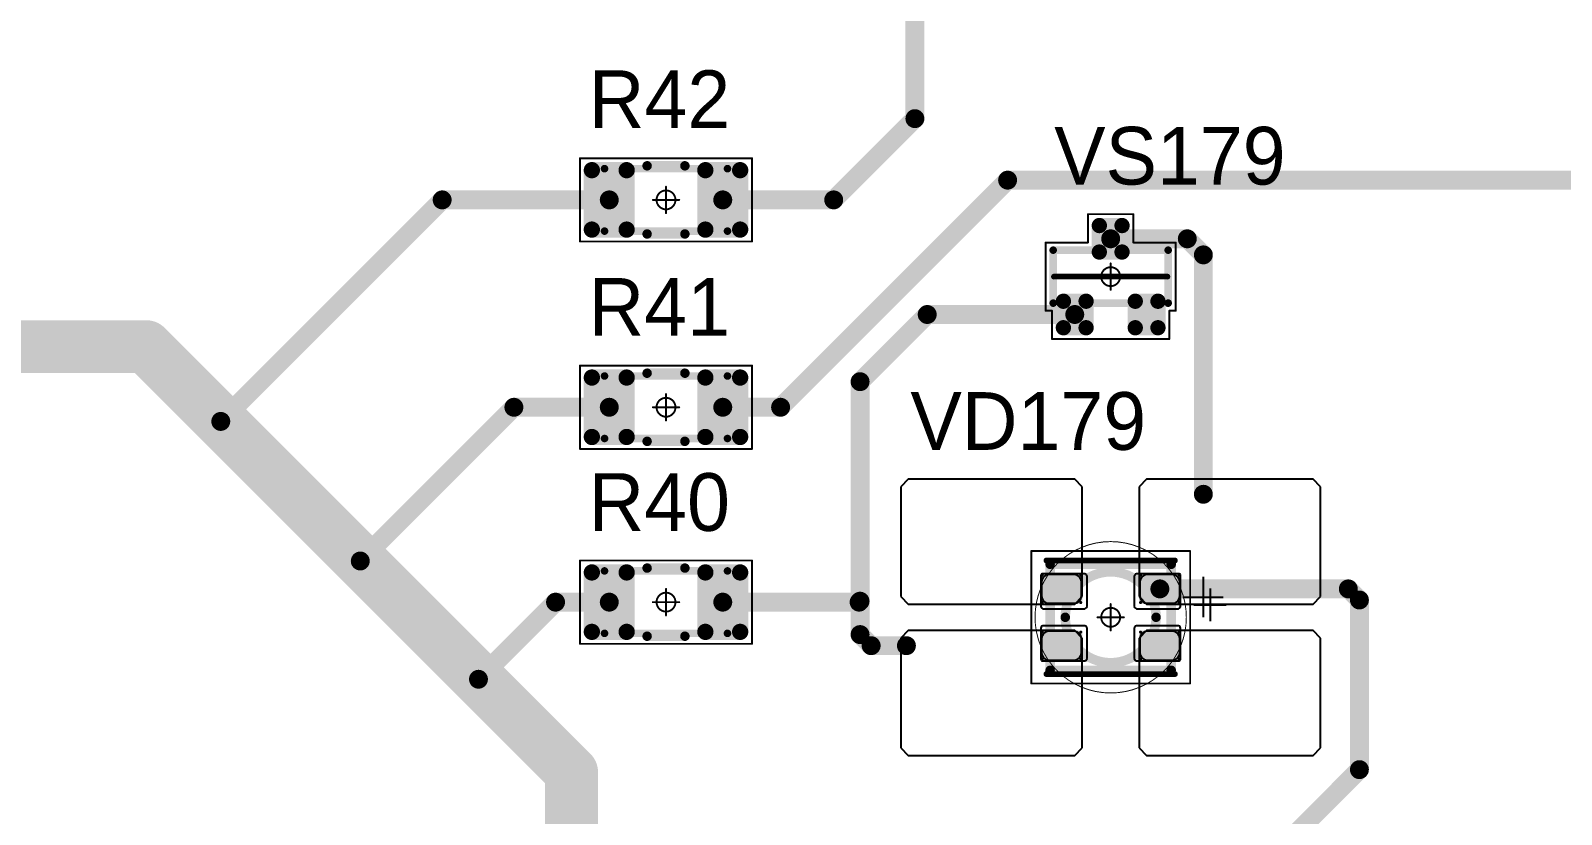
# Model space of a CAD drawing. Header units: millimetres. Extents: x 0 to 400, y 0 to 511.
# Drawn here: x 311.45 to 351.91, y 336.29 to 357 of the extents above; entities that cross this region are included whole.
import ezdxf

# ---------------------------------------------------------------- set-up
doc = ezdxf.new("R2010")
doc.units = ezdxf.units.MM
for name, color, linetype in [('Mechanical13', 56, 'Continuous'), ('Mechanical15', 56, 'Continuous'), ('Mechanical2', 216, 'Continuous'), ('TopLayer', 1, 'Continuous'), ('TopOverlay', 2, 'Continuous'), ('TopPaste', 8, 'Continuous'), ('TopSolder', 216, 'Continuous')]:
    doc.layers.add(name, color=color, linetype=linetype)

# ---------------------------------------------------------------- blocks, each defined once
blk = doc.blocks.new('SOT23_418')
at = {"layer": 'Mechanical13', "const_width": 0.2}
for points in [[(-0.7, 1.52), (0.7, 1.52)], [(-0.7, 1.52), (-0.7, -1.52)], [(0.7, 1.52), (0.7, -1.52)], [(-0.7, -1.52), (0.7, -1.52)]]:
    blk.add_lwpolyline(points, dxfattribs=at)
at = {"layer": 'Mechanical13', "const_width": 0.1}
for points in [[(-0.75, 1.52, 1), (-0.65, 1.52, 1)], [(-0.75, 1.52, 1), (-0.65, 1.52, 1)], [(0.65, 1.52, 1), (0.75, 1.52, 1)], [(0.65, 1.52, 1), (0.75, 1.52, 1)], [(-0.75, -1.52, 1), (-0.65, -1.52, 1)], [(-0.75, -1.52, 1), (-0.65, -1.52, 1)], [(0.65, -1.52, 1), (0.75, -1.52, 1)], [(0.65, -1.52, 1), (0.75, -1.52, 1)]]:
    blk.add_lwpolyline(points, format="xyb", close=True, dxfattribs=at)
at = {"layer": 'Mechanical15', "const_width": 0.05}
for points in [[(-0.9, 1.72), (-0.9, 1.55)], [(-0.9, 1.72), (0.9, 1.72)], [(0.9, 1.72), (0.9, 0.6)], [(-1.65, 1.55), (-1.65, -1.55)], [(-1.65, 1.55), (-0.9, 1.55)], [(0.9, 0.6), (1.65, 0.6)], [(1.65, 0.6), (1.65, -0.6)], [(-0.35, 0), (0.35, 0)], [(0, 0.35), (0, -0.35)], [(0.9, -0.6), (1.65, -0.6)], [(0.9, -0.6), (0.9, -1.72)], [(-1.65, -1.55), (-0.9, -1.55)], [(-0.9, -1.55), (-0.9, -1.72)], [(-0.9, -1.72), (0.9, -1.72)]]:
    blk.add_lwpolyline(points, dxfattribs=at)
at = {"layer": 'Mechanical15'}
for points, const_width in [([(-0.913, 1.72, 1), (-0.888, 1.72, 1)], 0.025), ([(-0.913, 1.72, 1), (-0.888, 1.72, 1)], 0.025), ([(0.888, 1.72, 1), (0.913, 1.72, 1)], 0.025), ([(0.888, 1.72, 1), (0.913, 1.72, 1)], 0.025), ([(-1.662, 1.55, 1), (-1.637, 1.55, 1)], 0.025), ([(-1.662, 1.55, 1), (-1.637, 1.55, 1)], 0.025), ([(-0.913, 1.55, 1), (-0.888, 1.55, 1)], 0.025), ([(-0.913, 1.55, 1), (-0.888, 1.55, 1)], 0.025), ([(0.888, 0.6, 1), (0.913, 0.6, 1)], 0.025), ([(0.888, 0.6, 1), (0.913, 0.6, 1)], 0.025), ([(1.637, 0.6, 1), (1.662, 0.6, 1)], 0.025), ([(1.637, 0.6, 1), (1.662, 0.6, 1)], 0.025), ([(-0.362, 0, 1), (-0.337, 0, 1)], 0.025), ([(0.25, 0, 1), (-0.25, 0, 1)], 0.05), ([(-0.262, 0, 1), (-0.238, 0, 1)], 0.025), ([(-0.012, 0.35, 1), (0.012, 0.35, 1)], 0.025), ([(0.238, 0, 1), (0.262, 0, 1)], 0.025), ([(0.337, 0, 1), (0.362, 0, 1)], 0.025), ([(-0.012, -0.35, 1), (0.012, -0.35, 1)], 0.025), ([(0.888, -0.6, 1), (0.913, -0.6, 1)], 0.025), ([(0.888, -0.6, 1), (0.913, -0.6, 1)], 0.025), ([(1.637, -0.6, 1), (1.662, -0.6, 1)], 0.025), ([(1.637, -0.6, 1), (1.662, -0.6, 1)], 0.025), ([(-1.662, -1.55, 1), (-1.637, -1.55, 1)], 0.025), ([(-1.662, -1.55, 1), (-1.637, -1.55, 1)], 0.025), ([(-0.913, -1.55, 1), (-0.888, -1.55, 1)], 0.025), ([(-0.913, -1.55, 1), (-0.888, -1.55, 1)], 0.025), ([(-0.913, -1.72, 1), (-0.888, -1.72, 1)], 0.025), ([(-0.913, -1.72, 1), (-0.888, -1.72, 1)], 0.025), ([(0.888, -1.72, 1), (0.913, -1.72, 1)], 0.025), ([(0.888, -1.72, 1), (0.913, -1.72, 1)], 0.025)]:
    blk.add_lwpolyline(points, format="xyb", close=True, dxfattribs=dict(at, const_width=const_width))
at = {"layer": 'TopLayer', "const_width": 0.1}
for points in [[(-1.4, 1.25, 1), (-1.3, 1.25, 1)], [(-0.7, 1.25, 1), (-0.6, 1.25, 1)], [(-1.4, 0.65, 1), (-1.3, 0.65, 1)], [(-0.7, 0.65, 1), (-0.6, 0.65, 1)], [(0.6, 0.3, 1), (0.7, 0.3, 1)], [(1.3, 0.3, 1), (1.4, 0.3, 1)], [(0.6, -0.3, 1), (0.7, -0.3, 1)], [(1.3, -0.3, 1), (1.4, -0.3, 1)], [(-1.4, -0.65, 1), (-1.3, -0.65, 1)], [(-0.7, -0.65, 1), (-0.6, -0.65, 1)], [(-1.4, -1.25, 1), (-1.3, -1.25, 1)], [(-0.7, -1.25, 1), (-0.6, -1.25, 1)]]:
    blk.add_lwpolyline(points, format="xyb", close=True, dxfattribs=at)
at = {"layer": 'TopLayer'}
for points in [[(-1.45, 1.25), (-1.45, 0.65), (-0.55, 1.25), (-0.55, 0.65)], [(-1.35, 1.35), (-1.35, 0.55), (-0.65, 1.35), (-0.65, 0.55)], [(0.55, 0.3), (0.55, -0.3), (1.45, 0.3), (1.45, -0.3)], [(0.65, 0.4), (0.65, -0.4), (1.35, 0.4), (1.35, -0.4)], [(-1.45, -0.65), (-1.45, -1.25), (-0.55, -0.65), (-0.55, -1.25)], [(-1.35, -0.55), (-1.35, -1.35), (-0.65, -0.55), (-0.65, -1.35)]]:
    blk.add_solid(points, dxfattribs=at)
at = {"layer": 'TopOverlay', "const_width": 0.15}
blk.add_lwpolyline([(0, 1.5), (0, -1.5)], dxfattribs=at)
at = {"layer": 'TopOverlay', "const_width": 0.075}
for points in [[(-0.038, 1.5, 1), (0.038, 1.5, 1)], [(-0.038, -1.5, 1), (0.038, -1.5, 1)]]:
    blk.add_lwpolyline(points, format="xyb", close=True, dxfattribs=at)
at = {"layer": 'TopPaste', "const_width": 0.075}
for points in [[(-1.387, 1.25, 1), (-1.313, 1.25, 1)], [(-0.687, 1.25, 1), (-0.613, 1.25, 1)], [(-1.387, 0.65, 1), (-1.313, 0.65, 1)], [(-0.687, 0.65, 1), (-0.613, 0.65, 1)], [(0.613, 0.3, 1), (0.687, 0.3, 1)], [(1.313, 0.3, 1), (1.387, 0.3, 1)], [(0.613, -0.3, 1), (0.687, -0.3, 1)], [(1.313, -0.3, 1), (1.387, -0.3, 1)], [(-1.387, -0.65, 1), (-1.313, -0.65, 1)], [(-0.687, -0.65, 1), (-0.613, -0.65, 1)], [(-1.387, -1.25, 1), (-1.313, -1.25, 1)], [(-0.687, -1.25, 1), (-0.613, -1.25, 1)]]:
    blk.add_lwpolyline(points, format="xyb", close=True, dxfattribs=at)
at = {"layer": 'TopPaste'}
for points in [[(-1.425, 1.25), (-1.425, 0.65), (-0.575, 1.25), (-0.575, 0.65)], [(-1.35, 1.325), (-1.35, 0.575), (-0.65, 1.325), (-0.65, 0.575)], [(0.575, 0.3), (0.575, -0.3), (1.425, 0.3), (1.425, -0.3)], [(0.65, 0.375), (0.65, -0.375), (1.35, 0.375), (1.35, -0.375)], [(-1.425, -0.65), (-1.425, -1.25), (-0.575, -0.65), (-0.575, -1.25)], [(-1.35, -0.575), (-1.35, -1.325), (-0.65, -0.575), (-0.65, -1.325)]]:
    blk.add_solid(points, dxfattribs=at)
at = {"layer": 'TopSolder', "const_width": 0.202}
for points in [[(-1.451, 1.25, 1), (-1.249, 1.25, 1)], [(-0.751, 1.25, 1), (-0.549, 1.25, 1)], [(-1.451, 0.65, 1), (-1.249, 0.65, 1)], [(-0.751, 0.65, 1), (-0.549, 0.65, 1)], [(0.549, 0.3, 1), (0.751, 0.3, 1)], [(1.249, 0.3, 1), (1.451, 0.3, 1)], [(0.549, -0.3, 1), (0.751, -0.3, 1)], [(1.249, -0.3, 1), (1.451, -0.3, 1)], [(-1.451, -0.65, 1), (-1.249, -0.65, 1)], [(-0.751, -0.65, 1), (-0.549, -0.65, 1)], [(-1.451, -1.25, 1), (-1.249, -1.25, 1)], [(-0.751, -1.25, 1), (-0.549, -1.25, 1)]]:
    blk.add_lwpolyline(points, format="xyb", close=True, dxfattribs=at)
at = {"layer": 'TopSolder'}
for points in [[(-1.552, 1.25), (-1.552, 0.65), (-0.448, 1.25), (-0.448, 0.65)], [(-1.35, 1.452), (-1.35, 0.448), (-0.65, 1.452), (-0.65, 0.448)], [(0.65, 0.502), (0.65, -0.502), (1.35, 0.502), (1.35, -0.502)], [(0.448, 0.3), (0.448, -0.3), (1.552, 0.3), (1.552, -0.3)], [(-1.552, -0.65), (-1.552, -1.25), (-0.448, -0.65), (-0.448, -1.25)], [(-1.35, -0.448), (-1.35, -1.452), (-0.65, -0.448), (-0.65, -1.452)]]:
    blk.add_solid(points, dxfattribs=at)
blk = doc.blocks.new('E65F_622')
at = {"layer": 'Mechanical13'}
for p, q in [((2.441, 1.071), (2.441, 0)), ((1.905, 0.536), (2.976, 0.536))]:
    blk.add_line(p, q, dxfattribs=at)
at = {"layer": 'Mechanical13', "const_width": 0.25}
for points in [[(-1.6, -1.4), (-1.6, 1.4)], [(-1.6, 1.4), (1.6, 1.4)], [(1.6, -1.4), (1.6, 1.4)], [(-1.6, -1.4), (1.6, -1.4)]]:
    blk.add_lwpolyline(points, dxfattribs=at)
at = {"layer": 'Mechanical13'}
for points, const_width in [([(-1.663, 1.4, 1), (-1.538, 1.4, 1)], 0.125), ([(-1.663, 1.4, 1), (-1.538, 1.4, 1)], 0.125), ([(1.2, 0, 1), (-1.2, 0, 1)], 0.25), ([(1.537, 1.4, 1), (1.662, 1.4, 1)], 0.125), ([(1.537, 1.4, 1), (1.662, 1.4, 1)], 0.125), ([(-1.263, 0, 1), (-1.138, 0, 1)], 0.125), ([(1.137, 0, 1), (1.262, 0, 1)], 0.125), ([(-1.663, -1.4, 1), (-1.538, -1.4, 1)], 0.125), ([(-1.663, -1.4, 1), (-1.538, -1.4, 1)], 0.125), ([(1.537, -1.4, 1), (1.662, -1.4, 1)], 0.125), ([(1.537, -1.4, 1), (1.662, -1.4, 1)], 0.125)]:
    blk.add_lwpolyline(points, format="xyb", close=True, dxfattribs=dict(at, const_width=const_width))
at = {"layer": 'Mechanical15', "const_width": 0.05}
for points in [[(-2.1, 1.75), (2.1, 1.75)], [(-2.1, -1.75), (-2.1, 1.75)], [(2.1, -1.75), (2.1, 1.75)], [(-0.35, 0), (0.35, 0)], [(-0.35, 0), (0.35, 0)], [(0, -0.35), (0, 0.35)], [(0, -0.35), (0, 0.35)], [(-2.1, -1.75), (2.1, -1.75)]]:
    blk.add_lwpolyline(points, dxfattribs=at)
at = {"layer": 'Mechanical15'}
for points, const_width in [([(-2.113, 1.75, 1), (-2.088, 1.75, 1)], 0.025), ([(-2.113, 1.75, 1), (-2.088, 1.75, 1)], 0.025), ([(2.087, 1.75, 1), (2.112, 1.75, 1)], 0.025), ([(2.087, 1.75, 1), (2.112, 1.75, 1)], 0.025), ([(-0.363, 0, 1), (-0.338, 0, 1)], 0.025), ([(-0.363, 0, 1), (-0.338, 0, 1)], 0.025), ([(0.25, 0, 1), (-0.25, 0, 1)], 0.05), ([(0.25, 0, 1), (-0.25, 0, 1)], 0.05), ([(-0.263, 0, 1), (-0.238, 0, 1)], 0.025), ([(-0.263, 0, 1), (-0.238, 0, 1)], 0.025), ([(-0.013, 0.35, 1), (0.012, 0.35, 1)], 0.025), ([(-0.013, 0.35, 1), (0.012, 0.35, 1)], 0.025), ([(0.237, 0, 1), (0.262, 0, 1)], 0.025), ([(0.237, 0, 1), (0.262, 0, 1)], 0.025), ([(0.337, 0, 1), (0.362, 0, 1)], 0.025), ([(0.337, 0, 1), (0.362, 0, 1)], 0.025), ([(-0.013, -0.35, 1), (0.012, -0.35, 1)], 0.025), ([(-0.013, -0.35, 1), (0.012, -0.35, 1)], 0.025), ([(-2.113, -1.75, 1), (-2.088, -1.75, 1)], 0.025), ([(-2.113, -1.75, 1), (-2.088, -1.75, 1)], 0.025), ([(2.087, -1.75, 1), (2.112, -1.75, 1)], 0.025), ([(2.087, -1.75, 1), (2.112, -1.75, 1)], 0.025)]:
    blk.add_lwpolyline(points, format="xyb", close=True, dxfattribs=dict(at, const_width=const_width))
at = {"layer": 'TopLayer'}
for p, q in [((-5.35, 3.65), (-5.55, 3.45)), ((-0.95, 3.65), (-5.35, 3.65)), ((-5.35, 3.65), (-5.35, 3.65)), ((-0.75, 3.45), (-0.95, 3.65)), ((0.95, 3.65), (0.75, 3.45)), ((5.35, 3.65), (0.95, 3.65)), ((0.95, 3.65), (0.95, 3.65)), ((5.55, 3.45), (5.35, 3.65)), ((-5.55, 3.45), (-5.55, 3.45)), ((-5.55, 3.45), (-5.55, 0.55)), ((-0.75, 0.55), (-0.75, 3.45)), ((0.75, 3.45), (0.75, 3.45)), ((0.75, 3.45), (0.75, 0.55)), ((5.55, 0.55), (5.55, 3.45)), ((-5.55, 0.55), (-5.35, 0.35)), ((-0.95, 0.35), (-0.75, 0.55)), ((0.75, 0.55), (0.95, 0.35)), ((5.35, 0.35), (5.55, 0.55)), ((-5.35, 0.35), (-0.95, 0.35)), ((0.95, 0.35), (5.35, 0.35)), ((-5.35, -0.35), (-5.55, -0.55)), ((-0.95, -0.35), (-5.35, -0.35)), ((-5.35, -0.35), (-5.35, -0.35)), ((-0.75, -0.55), (-0.95, -0.35)), ((0.95, -0.35), (0.75, -0.55)), ((5.35, -0.35), (0.95, -0.35)), ((0.95, -0.35), (0.95, -0.35)), ((5.55, -0.55), (5.35, -0.35)), ((-5.55, -0.55), (-5.55, -0.55)), ((-5.55, -0.55), (-5.55, -3.45)), ((-0.75, -3.45), (-0.75, -0.55)), ((0.75, -0.55), (0.75, -0.55)), ((0.75, -0.55), (0.75, -3.45)), ((5.55, -3.45), (5.55, -0.55)), ((-5.55, -3.45), (-5.35, -3.65)), ((-0.95, -3.65), (-0.75, -3.45)), ((0.75, -3.45), (0.95, -3.65)), ((5.35, -3.65), (5.55, -3.45)), ((-5.35, -3.65), (-0.95, -3.65)), ((0.95, -3.65), (5.35, -3.65))]:
    blk.add_line(p, q, dxfattribs=at)
at = {"layer": 'TopLayer', "const_width": 0.04}
for points in [[(-1.83, 1.11, 1), (-1.79, 1.11, 1)], [(-0.81, 1.11, 1), (-0.77, 1.11, 1)], [(0.77, 1.11, 1), (0.81, 1.11, 1)], [(1.79, 1.11, 1), (1.83, 1.11, 1)], [(-1.83, 0.39, 1), (-1.79, 0.39, 1)], [(-0.81, 0.39, 1), (-0.77, 0.39, 1)], [(0.77, 0.39, 1), (0.81, 0.39, 1)], [(1.79, 0.39, 1), (1.83, 0.39, 1)], [(-1.83, -0.39, 1), (-1.79, -0.39, 1)], [(-0.81, -0.39, 1), (-0.77, -0.39, 1)], [(0.77, -0.39, 1), (0.81, -0.39, 1)], [(1.79, -0.39, 1), (1.83, -0.39, 1)], [(-1.83, -1.11, 1), (-1.79, -1.11, 1)], [(-0.81, -1.11, 1), (-0.77, -1.11, 1)], [(0.77, -1.11, 1), (0.81, -1.11, 1)], [(1.79, -1.11, 1), (1.83, -1.11, 1)]]:
    blk.add_lwpolyline(points, format="xyb", close=True, dxfattribs=at)
at = {"layer": 'TopLayer'}
for points in [[(-1.85, 1.11), (-1.85, 0.39), (-0.75, 1.11), (-0.75, 0.39)], [(-1.81, 1.15), (-1.81, 0.35), (-0.79, 1.15), (-0.79, 0.35)], [(0.75, 1.11), (0.75, 0.39), (1.85, 1.11), (1.85, 0.39)], [(0.79, 1.15), (0.79, 0.35), (1.81, 1.15), (1.81, 0.35)], [(-1.85, -0.39), (-1.85, -1.11), (-0.75, -0.39), (-0.75, -1.11)], [(-1.81, -0.35), (-1.81, -1.15), (-0.79, -0.35), (-0.79, -1.15)], [(0.75, -0.39), (0.75, -1.11), (1.85, -0.39), (1.85, -1.11)], [(0.79, -0.35), (0.79, -1.15), (1.81, -0.35), (1.81, -1.15)]]:
    blk.add_solid(points, dxfattribs=at)
at = {"layer": 'TopOverlay'}
for p, q in [((2.628, 0.757), (2.628, -0.1)), ((2.2, 0.328), (3.057, 0.328))]:
    blk.add_line(p, q, dxfattribs=at)
at = {"layer": 'TopOverlay', "const_width": 0.15}
for points in [[(-1.7, 1.5), (1.7, 1.5)], [(-1.7, -1.5), (1.7, -1.5)]]:
    blk.add_lwpolyline(points, dxfattribs=at)
at = {"layer": 'TopOverlay', "const_width": 0.075}
for points in [[(-1.738, 1.5, 1), (-1.663, 1.5, 1)], [(1.662, 1.5, 1), (1.737, 1.5, 1)], [(-1.738, -1.5, 1), (-1.663, -1.5, 1)], [(1.662, -1.5, 1), (1.737, -1.5, 1)]]:
    blk.add_lwpolyline(points, format="xyb", close=True, dxfattribs=at)
at = {"layer": 'TopPaste'}
for p, q in [((-1.814, 1.011), (-1.829, 0.938)), ((-1.829, 0.938), (-1.829, 0.563)), ((-1.773, 1.073), (-1.814, 1.011)), ((-1.711, 1.114), (-1.773, 1.073)), ((-1.638, 1.129), (-1.711, 1.114)), ((-0.963, 1.129), (-1.638, 1.129)), ((-0.889, 1.114), (-0.963, 1.129)), ((-0.827, 1.073), (-0.889, 1.114)), ((-0.786, 1.011), (-0.827, 1.073)), ((-0.771, 0.938), (-0.786, 1.011)), ((-0.771, 0.563), (-0.771, 0.938)), ((0.786, 1.011), (0.771, 0.938)), ((0.771, 0.938), (0.771, 0.563)), ((0.827, 1.073), (0.786, 1.011)), ((0.889, 1.114), (0.827, 1.073)), ((0.962, 1.129), (0.889, 1.114)), ((1.637, 1.129), (0.962, 1.129)), ((1.711, 1.114), (1.637, 1.129)), ((1.773, 1.073), (1.711, 1.114)), ((1.814, 1.011), (1.773, 1.073)), ((1.829, 0.938), (1.814, 1.011)), ((1.829, 0.563), (1.829, 0.938)), ((-1.829, 0.563), (-1.814, 0.489)), ((-1.814, 0.489), (-1.773, 0.427)), ((-1.773, 0.427), (-1.711, 0.386)), ((-0.889, 0.386), (-0.827, 0.427)), ((-0.827, 0.427), (-0.786, 0.489)), ((-0.786, 0.489), (-0.771, 0.563)), ((0.771, 0.563), (0.786, 0.489)), ((0.786, 0.489), (0.827, 0.427)), ((0.827, 0.427), (0.889, 0.386)), ((1.711, 0.386), (1.773, 0.427)), ((1.773, 0.427), (1.814, 0.489)), ((1.814, 0.489), (1.829, 0.563)), ((-1.711, 0.386), (-1.638, 0.371)), ((-1.638, 0.371), (-0.963, 0.371)), ((-0.963, 0.371), (-0.889, 0.386)), ((0.889, 0.386), (0.962, 0.371)), ((0.962, 0.371), (1.637, 0.371)), ((1.637, 0.371), (1.711, 0.386)), ((-1.711, -0.386), (-1.773, -0.427)), ((-1.638, -0.371), (-1.711, -0.386)), ((-0.963, -0.371), (-1.638, -0.371)), ((-0.889, -0.386), (-0.963, -0.371)), ((-0.827, -0.427), (-0.889, -0.386)), ((0.889, -0.386), (0.827, -0.427)), ((0.962, -0.371), (0.889, -0.386)), ((1.637, -0.371), (0.962, -0.371)), ((1.711, -0.386), (1.637, -0.371)), ((1.773, -0.427), (1.711, -0.386)), ((-1.814, -0.489), (-1.829, -0.563)), ((-1.829, -0.563), (-1.829, -0.938)), ((-1.773, -0.427), (-1.814, -0.489)), ((-0.786, -0.489), (-0.827, -0.427)), ((-0.771, -0.563), (-0.786, -0.489)), ((-0.771, -0.938), (-0.771, -0.563)), ((0.786, -0.489), (0.771, -0.563)), ((0.771, -0.563), (0.771, -0.938)), ((0.827, -0.427), (0.786, -0.489)), ((1.814, -0.489), (1.773, -0.427)), ((1.829, -0.563), (1.814, -0.489)), ((1.829, -0.938), (1.829, -0.563)), ((-1.829, -0.938), (-1.814, -1.011)), ((-1.814, -1.011), (-1.773, -1.073)), ((-1.773, -1.073), (-1.711, -1.114)), ((-1.711, -1.114), (-1.638, -1.129)), ((-1.638, -1.129), (-0.963, -1.129)), ((-0.963, -1.129), (-0.889, -1.114)), ((-0.889, -1.114), (-0.827, -1.073)), ((-0.827, -1.073), (-0.786, -1.011)), ((-0.786, -1.011), (-0.771, -0.938)), ((0.771, -0.938), (0.786, -1.011)), ((0.786, -1.011), (0.827, -1.073)), ((0.827, -1.073), (0.889, -1.114)), ((0.889, -1.114), (0.962, -1.129)), ((0.962, -1.129), (1.637, -1.129)), ((1.637, -1.129), (1.711, -1.114)), ((1.711, -1.114), (1.773, -1.073)), ((1.773, -1.073), (1.814, -1.011)), ((1.814, -1.011), (1.829, -0.938))]:
    blk.add_line(p, q, dxfattribs=at)
at = {"layer": 'TopSolder'}
for p, q in [((-1.842, 1.129), (-1.85, 1.111)), ((-1.85, 1.111), (-1.85, 1.101)), ((-1.85, 1.101), (-1.85, 1.101)), ((-1.85, 1.101), (-1.85, 0.301)), ((-1.828, 1.143), (-1.842, 1.129)), ((-1.81, 1.151), (-1.828, 1.143)), ((-1.8, 1.151), (-1.81, 1.151)), ((-0.7, 1.151), (-1.8, 1.151)), ((-0.685, 1.151), (-0.7, 1.151)), ((-0.7, 1.151), (-0.7, 1.151)), ((-0.658, 1.139), (-0.685, 1.151)), ((-0.636, 1.118), (-0.658, 1.139)), ((-0.625, 1.09), (-0.636, 1.118)), ((-0.625, 1.076), (-0.625, 1.09)), ((-0.625, 0.301), (-0.625, 1.076)), ((0.636, 1.118), (0.625, 1.09)), ((0.625, 1.09), (0.625, 1.076)), ((0.625, 1.076), (0.625, 1.076)), ((0.625, 1.076), (0.625, 0.301)), ((0.657, 1.139), (0.636, 1.118)), ((0.685, 1.151), (0.657, 1.139)), ((0.7, 1.151), (0.685, 1.151)), ((1.8, 1.151), (0.7, 1.151)), ((1.81, 1.151), (1.8, 1.151)), ((1.8, 1.151), (1.8, 1.151)), ((1.828, 1.143), (1.81, 1.151)), ((1.842, 1.129), (1.828, 1.143)), ((1.85, 1.111), (1.842, 1.129)), ((1.85, 1.101), (1.85, 1.111)), ((1.85, 0.301), (1.85, 1.101)), ((-1.85, 0.301), (-1.85, 0.286)), ((-1.85, 0.286), (-1.839, 0.258)), ((-1.839, 0.258), (-1.818, 0.237)), ((-1.818, 0.237), (-1.79, 0.226)), ((-1.79, 0.226), (-1.775, 0.226)), ((-1.775, 0.226), (-1.775, 0.226)), ((-1.775, 0.226), (-0.7, 0.226)), ((-0.7, 0.226), (-0.685, 0.226)), ((-0.685, 0.226), (-0.658, 0.237)), ((-0.658, 0.237), (-0.636, 0.258)), ((-0.636, 0.258), (-0.625, 0.286)), ((-0.625, 0.286), (-0.625, 0.301)), ((-0.625, 0.301), (-0.625, 0.301)), ((0.625, 0.301), (0.625, 0.286)), ((0.625, 0.286), (0.636, 0.258)), ((0.636, 0.258), (0.657, 0.237)), ((0.657, 0.237), (0.685, 0.226)), ((0.685, 0.226), (0.7, 0.226)), ((0.7, 0.226), (0.7, 0.226)), ((0.7, 0.226), (1.775, 0.226)), ((1.775, 0.226), (1.79, 0.226)), ((1.79, 0.226), (1.817, 0.237)), ((1.817, 0.237), (1.839, 0.258)), ((1.839, 0.258), (1.85, 0.286)), ((1.85, 0.286), (1.85, 0.301)), ((1.85, 0.301), (1.85, 0.301)), ((-1.839, -0.257), (-1.85, -0.285)), ((-1.85, -0.285), (-1.85, -0.299)), ((-1.85, -0.299), (-1.85, -0.299)), ((-1.85, -0.299), (-1.85, -1.099)), ((-1.818, -0.236), (-1.839, -0.257)), ((-1.79, -0.224), (-1.818, -0.236)), ((-1.775, -0.224), (-1.79, -0.224)), ((-0.7, -0.224), (-1.775, -0.224)), ((-0.685, -0.224), (-0.7, -0.224)), ((-0.7, -0.224), (-0.7, -0.224)), ((-0.658, -0.236), (-0.685, -0.224)), ((-0.636, -0.257), (-0.658, -0.236)), ((-0.625, -0.285), (-0.636, -0.257)), ((-0.625, -0.299), (-0.625, -0.285)), ((-0.625, -1.074), (-0.625, -0.299)), ((0.636, -0.257), (0.625, -0.285)), ((0.625, -0.285), (0.625, -0.299)), ((0.625, -0.299), (0.625, -0.299)), ((0.625, -0.299), (0.625, -1.074)), ((0.657, -0.236), (0.636, -0.257)), ((0.685, -0.224), (0.657, -0.236)), ((0.7, -0.224), (0.685, -0.224)), ((1.775, -0.224), (0.7, -0.224)), ((1.79, -0.224), (1.775, -0.224)), ((1.775, -0.224), (1.775, -0.224)), ((1.817, -0.236), (1.79, -0.224)), ((1.839, -0.257), (1.817, -0.236)), ((1.85, -0.285), (1.839, -0.257)), ((1.85, -0.299), (1.85, -0.285)), ((1.85, -1.099), (1.85, -0.299)), ((-1.85, -1.099), (-1.85, -1.109)), ((-1.85, -1.109), (-1.842, -1.128)), ((-1.842, -1.128), (-1.828, -1.142)), ((-1.828, -1.142), (-1.81, -1.149)), ((-1.81, -1.149), (-1.8, -1.149)), ((-1.8, -1.149), (-0.7, -1.149)), ((-1.8, -1.149), (-1.8, -1.149)), ((-0.7, -1.149), (-0.685, -1.149)), ((-0.685, -1.149), (-0.658, -1.138)), ((-0.658, -1.138), (-0.636, -1.117)), ((-0.636, -1.117), (-0.625, -1.089)), ((-0.625, -1.089), (-0.625, -1.074)), ((-0.625, -1.074), (-0.625, -1.074)), ((0.625, -1.074), (0.625, -1.089)), ((0.625, -1.089), (0.636, -1.117)), ((0.636, -1.117), (0.657, -1.138)), ((0.657, -1.138), (0.685, -1.149)), ((0.685, -1.149), (0.7, -1.149)), ((0.7, -1.149), (1.8, -1.149)), ((0.7, -1.149), (0.7, -1.149)), ((1.8, -1.149), (1.81, -1.149)), ((1.81, -1.149), (1.828, -1.142)), ((1.828, -1.142), (1.842, -1.128)), ((1.842, -1.128), (1.85, -1.109)), ((1.85, -1.109), (1.85, -1.099)), ((1.85, -1.099), (1.85, -1.099))]:
    blk.add_line(p, q, dxfattribs=at)
blk = doc.blocks.new('RC1206S_804')
at = {"layer": 'Mechanical13', "const_width": 0.2}
for points in [[(-1.625, 0.825), (-1.625, -0.825)], [(1.625, 0.825), (-1.625, 0.825)], [(1.625, 0.825), (1.625, -0.825)], [(1.625, -0.825), (-1.625, -0.825)]]:
    blk.add_lwpolyline(points, dxfattribs=at)
at = {"layer": 'Mechanical13', "const_width": 0.1}
for points in [[(-1.675, 0.825, 1), (-1.575, 0.825, 1)], [(-1.675, 0.825, 1), (-1.575, 0.825, 1)], [(1.575, 0.825, 1), (1.675, 0.825, 1)], [(1.575, 0.825, 1), (1.675, 0.825, 1)], [(-1.675, -0.825, 1), (-1.575, -0.825, 1)], [(-1.675, -0.825, 1), (-1.575, -0.825, 1)], [(1.575, -0.825, 1), (1.675, -0.825, 1)], [(1.575, -0.825, 1), (1.675, -0.825, 1)]]:
    blk.add_lwpolyline(points, format="xyb", close=True, dxfattribs=at)
at = {"layer": 'Mechanical15', "const_width": 0.05}
for points in [[(-2.275, 1.1), (-2.275, -1.1)], [(2.275, 1.1), (-2.275, 1.1)], [(2.275, 1.1), (2.275, -1.1)], [(0.35, 0), (-0.35, 0)], [(0, 0.35), (0, -0.35)], [(2.275, -1.1), (-2.275, -1.1)]]:
    blk.add_lwpolyline(points, dxfattribs=at)
at = {"layer": 'Mechanical15'}
for points, const_width in [([(-2.287, 1.1, 1), (-2.262, 1.1, 1)], 0.025), ([(-2.287, 1.1, 1), (-2.262, 1.1, 1)], 0.025), ([(2.262, 1.1, 1), (2.287, 1.1, 1)], 0.025), ([(2.262, 1.1, 1), (2.287, 1.1, 1)], 0.025), ([(-0.362, 0, 1), (-0.337, 0, 1)], 0.025), ([(0.25, 0, 1), (-0.25, 0, 1)], 0.05), ([(-0.262, 0, 1), (-0.238, 0, 1)], 0.025), ([(-0.012, 0.35, 1), (0.012, 0.35, 1)], 0.025), ([(0.238, 0, 1), (0.262, 0, 1)], 0.025), ([(0.337, 0, 1), (0.362, 0, 1)], 0.025), ([(-0.012, -0.35, 1), (0.012, -0.35, 1)], 0.025), ([(-2.287, -1.1, 1), (-2.262, -1.1, 1)], 0.025), ([(-2.287, -1.1, 1), (-2.262, -1.1, 1)], 0.025), ([(2.262, -1.1, 1), (2.287, -1.1, 1)], 0.025), ([(2.262, -1.1, 1), (2.287, -1.1, 1)], 0.025)]:
    blk.add_lwpolyline(points, format="xyb", close=True, dxfattribs=dict(at, const_width=const_width))
at = {"layer": 'TopLayer', "const_width": 0.115}
for points in [[(-2.018, 0.785, 1), (-1.903, 0.785, 1)], [(-1.098, 0.785, 1), (-0.983, 0.785, 1)], [(0.983, 0.785, 1), (1.098, 0.785, 1)], [(1.903, 0.785, 1), (2.018, 0.785, 1)], [(-2.018, -0.785, 1), (-1.903, -0.785, 1)], [(-1.098, -0.785, 1), (-0.983, -0.785, 1)], [(0.983, -0.785, 1), (1.098, -0.785, 1)], [(1.903, -0.785, 1), (2.018, -0.785, 1)]]:
    blk.add_lwpolyline(points, format="xyb", close=True, dxfattribs=at)
at = {"layer": 'TopLayer'}
for points in [[(-1.96, -0.9), (-1.04, -0.9), (-1.96, 0.9), (-1.04, 0.9)], [(1.04, -0.9), (1.96, -0.9), (1.04, 0.9), (1.96, 0.9)], [(-2.075, -0.785), (-0.925, -0.785), (-2.075, 0.785), (-0.925, 0.785)], [(0.925, -0.785), (2.075, -0.785), (0.925, 0.785), (2.075, 0.785)]]:
    blk.add_solid(points, dxfattribs=at)
at = {"layer": 'TopOverlay', "const_width": 0.25}
for points in [[(0.5, 0.9), (-0.5, 0.9)], [(0.5, -0.9), (-0.5, -0.9)]]:
    blk.add_lwpolyline(points, dxfattribs=at)
at = {"layer": 'TopOverlay', "const_width": 0.125}
for points in [[(-0.562, 0.9, 1), (-0.437, 0.9, 1)], [(0.437, 0.9, 1), (0.562, 0.9, 1)], [(-0.562, -0.9, 1), (-0.437, -0.9, 1)], [(0.437, -0.9, 1), (0.562, -0.9, 1)]]:
    blk.add_lwpolyline(points, format="xyb", close=True, dxfattribs=at)
at = {"layer": 'TopPaste', "const_width": 0.09}
for points in [[(-2.005, 0.785, 1), (-1.915, 0.785, 1)], [(-1.085, 0.785, 1), (-0.995, 0.785, 1)], [(0.995, 0.785, 1), (1.085, 0.785, 1)], [(1.915, 0.785, 1), (2.005, 0.785, 1)], [(-2.005, -0.785, 1), (-1.915, -0.785, 1)], [(-1.085, -0.785, 1), (-0.995, -0.785, 1)], [(0.995, -0.785, 1), (1.085, -0.785, 1)], [(1.915, -0.785, 1), (2.005, -0.785, 1)]]:
    blk.add_lwpolyline(points, format="xyb", close=True, dxfattribs=at)
at = {"layer": 'TopPaste'}
for points in [[(-1.96, -0.875), (-1.04, -0.875), (-1.96, 0.875), (-1.04, 0.875)], [(1.04, -0.875), (1.96, -0.875), (1.04, 0.875), (1.96, 0.875)], [(-2.05, -0.785), (-0.95, -0.785), (-2.05, 0.785), (-0.95, 0.785)], [(0.95, -0.785), (2.05, -0.785), (0.95, 0.785), (2.05, 0.785)]]:
    blk.add_solid(points, dxfattribs=at)
at = {"layer": 'TopSolder', "const_width": 0.215}
for points in [[(-2.068, 0.785, 1), (-1.853, 0.785, 1)], [(-1.148, 0.785, 1), (-0.933, 0.785, 1)], [(0.933, 0.785, 1), (1.148, 0.785, 1)], [(1.853, 0.785, 1), (2.068, 0.785, 1)], [(-2.068, -0.785, 1), (-1.853, -0.785, 1)], [(-1.148, -0.785, 1), (-0.933, -0.785, 1)], [(0.933, -0.785, 1), (1.148, -0.785, 1)], [(1.853, -0.785, 1), (2.068, -0.785, 1)]]:
    blk.add_lwpolyline(points, format="xyb", close=True, dxfattribs=at)
at = {"layer": 'TopSolder'}
for points in [[(-1.96, -1), (-1.04, -1), (-1.96, 1), (-1.04, 1)], [(1.04, -1), (1.96, -1), (1.04, 1), (1.96, 1)], [(-2.175, -0.785), (-0.825, -0.785), (-2.175, 0.785), (-0.825, 0.785)], [(0.825, -0.785), (2.175, -0.785), (0.825, 0.785), (2.175, 0.785)]]:
    blk.add_solid(points, dxfattribs=at)
blk = doc.blocks.new('RC1206S_805')
at = {"layer": 'Mechanical13', "const_width": 0.2}
for points in [[(-1.625, 0.825), (-1.625, -0.825)], [(1.625, 0.825), (-1.625, 0.825)], [(1.625, 0.825), (1.625, -0.825)], [(1.625, -0.825), (-1.625, -0.825)]]:
    blk.add_lwpolyline(points, dxfattribs=at)
at = {"layer": 'Mechanical13', "const_width": 0.1}
for points in [[(-1.675, 0.825, 1), (-1.575, 0.825, 1)], [(-1.675, 0.825, 1), (-1.575, 0.825, 1)], [(1.575, 0.825, 1), (1.675, 0.825, 1)], [(1.575, 0.825, 1), (1.675, 0.825, 1)], [(-1.675, -0.825, 1), (-1.575, -0.825, 1)], [(-1.675, -0.825, 1), (-1.575, -0.825, 1)], [(1.575, -0.825, 1), (1.675, -0.825, 1)], [(1.575, -0.825, 1), (1.675, -0.825, 1)]]:
    blk.add_lwpolyline(points, format="xyb", close=True, dxfattribs=at)
at = {"layer": 'Mechanical15', "const_width": 0.05}
for points in [[(-2.275, 1.1), (-2.275, -1.1)], [(2.275, 1.1), (-2.275, 1.1)], [(2.275, 1.1), (2.275, -1.1)], [(0.35, 0), (-0.35, 0)], [(0, 0.35), (0, -0.35)], [(2.275, -1.1), (-2.275, -1.1)]]:
    blk.add_lwpolyline(points, dxfattribs=at)
at = {"layer": 'Mechanical15'}
for points, const_width in [([(-2.287, 1.1, 1), (-2.262, 1.1, 1)], 0.025), ([(-2.287, 1.1, 1), (-2.262, 1.1, 1)], 0.025), ([(2.262, 1.1, 1), (2.287, 1.1, 1)], 0.025), ([(2.262, 1.1, 1), (2.287, 1.1, 1)], 0.025), ([(-0.362, 0, 1), (-0.337, 0, 1)], 0.025), ([(0.25, 0, 1), (-0.25, 0, 1)], 0.05), ([(-0.262, 0, 1), (-0.238, 0, 1)], 0.025), ([(-0.012, 0.35, 1), (0.012, 0.35, 1)], 0.025), ([(0.238, 0, 1), (0.262, 0, 1)], 0.025), ([(0.337, 0, 1), (0.362, 0, 1)], 0.025), ([(-0.012, -0.35, 1), (0.012, -0.35, 1)], 0.025), ([(-2.287, -1.1, 1), (-2.262, -1.1, 1)], 0.025), ([(-2.287, -1.1, 1), (-2.262, -1.1, 1)], 0.025), ([(2.262, -1.1, 1), (2.287, -1.1, 1)], 0.025), ([(2.262, -1.1, 1), (2.287, -1.1, 1)], 0.025)]:
    blk.add_lwpolyline(points, format="xyb", close=True, dxfattribs=dict(at, const_width=const_width))
at = {"layer": 'TopLayer', "const_width": 0.115}
for points in [[(-2.018, 0.785, 1), (-1.903, 0.785, 1)], [(-1.098, 0.785, 1), (-0.983, 0.785, 1)], [(0.983, 0.785, 1), (1.098, 0.785, 1)], [(1.903, 0.785, 1), (2.018, 0.785, 1)], [(-2.018, -0.785, 1), (-1.903, -0.785, 1)], [(-1.098, -0.785, 1), (-0.983, -0.785, 1)], [(0.983, -0.785, 1), (1.098, -0.785, 1)], [(1.903, -0.785, 1), (2.018, -0.785, 1)]]:
    blk.add_lwpolyline(points, format="xyb", close=True, dxfattribs=at)
at = {"layer": 'TopLayer'}
for points in [[(-1.96, -0.9), (-1.04, -0.9), (-1.96, 0.9), (-1.04, 0.9)], [(1.04, -0.9), (1.96, -0.9), (1.04, 0.9), (1.96, 0.9)], [(-2.075, -0.785), (-0.925, -0.785), (-2.075, 0.785), (-0.925, 0.785)], [(0.925, -0.785), (2.075, -0.785), (0.925, 0.785), (2.075, 0.785)]]:
    blk.add_solid(points, dxfattribs=at)
at = {"layer": 'TopOverlay', "const_width": 0.25}
for points in [[(0.5, 0.9), (-0.5, 0.9)], [(0.5, -0.9), (-0.5, -0.9)]]:
    blk.add_lwpolyline(points, dxfattribs=at)
at = {"layer": 'TopOverlay', "const_width": 0.125}
for points in [[(-0.562, 0.9, 1), (-0.437, 0.9, 1)], [(0.437, 0.9, 1), (0.562, 0.9, 1)], [(-0.562, -0.9, 1), (-0.437, -0.9, 1)], [(0.437, -0.9, 1), (0.562, -0.9, 1)]]:
    blk.add_lwpolyline(points, format="xyb", close=True, dxfattribs=at)
at = {"layer": 'TopPaste', "const_width": 0.09}
for points in [[(-2.005, 0.785, 1), (-1.915, 0.785, 1)], [(-1.085, 0.785, 1), (-0.995, 0.785, 1)], [(0.995, 0.785, 1), (1.085, 0.785, 1)], [(1.915, 0.785, 1), (2.005, 0.785, 1)], [(-2.005, -0.785, 1), (-1.915, -0.785, 1)], [(-1.085, -0.785, 1), (-0.995, -0.785, 1)], [(0.995, -0.785, 1), (1.085, -0.785, 1)], [(1.915, -0.785, 1), (2.005, -0.785, 1)]]:
    blk.add_lwpolyline(points, format="xyb", close=True, dxfattribs=at)
at = {"layer": 'TopPaste'}
for points in [[(-1.96, -0.875), (-1.04, -0.875), (-1.96, 0.875), (-1.04, 0.875)], [(1.04, -0.875), (1.96, -0.875), (1.04, 0.875), (1.96, 0.875)], [(-2.05, -0.785), (-0.95, -0.785), (-2.05, 0.785), (-0.95, 0.785)], [(0.95, -0.785), (2.05, -0.785), (0.95, 0.785), (2.05, 0.785)]]:
    blk.add_solid(points, dxfattribs=at)
at = {"layer": 'TopSolder', "const_width": 0.215}
for points in [[(-2.068, 0.785, 1), (-1.853, 0.785, 1)], [(-1.148, 0.785, 1), (-0.933, 0.785, 1)], [(0.933, 0.785, 1), (1.148, 0.785, 1)], [(1.853, 0.785, 1), (2.068, 0.785, 1)], [(-2.068, -0.785, 1), (-1.853, -0.785, 1)], [(-1.148, -0.785, 1), (-0.933, -0.785, 1)], [(0.933, -0.785, 1), (1.148, -0.785, 1)], [(1.853, -0.785, 1), (2.068, -0.785, 1)]]:
    blk.add_lwpolyline(points, format="xyb", close=True, dxfattribs=at)
at = {"layer": 'TopSolder'}
for points in [[(-1.96, -1), (-1.04, -1), (-1.96, 1), (-1.04, 1)], [(1.04, -1), (1.96, -1), (1.04, 1), (1.96, 1)], [(-2.175, -0.785), (-0.825, -0.785), (-2.175, 0.785), (-0.825, 0.785)], [(0.825, -0.785), (2.175, -0.785), (0.825, 0.785), (2.175, 0.785)]]:
    blk.add_solid(points, dxfattribs=at)
blk = doc.blocks.new('RC1206S_806')
at = {"layer": 'Mechanical13', "const_width": 0.2}
for points in [[(-1.625, 0.825), (-1.625, -0.825)], [(1.625, 0.825), (-1.625, 0.825)], [(1.625, 0.825), (1.625, -0.825)], [(1.625, -0.825), (-1.625, -0.825)]]:
    blk.add_lwpolyline(points, dxfattribs=at)
at = {"layer": 'Mechanical13', "const_width": 0.1}
for points in [[(-1.675, 0.825, 1), (-1.575, 0.825, 1)], [(-1.675, 0.825, 1), (-1.575, 0.825, 1)], [(1.575, 0.825, 1), (1.675, 0.825, 1)], [(1.575, 0.825, 1), (1.675, 0.825, 1)], [(-1.675, -0.825, 1), (-1.575, -0.825, 1)], [(-1.675, -0.825, 1), (-1.575, -0.825, 1)], [(1.575, -0.825, 1), (1.675, -0.825, 1)], [(1.575, -0.825, 1), (1.675, -0.825, 1)]]:
    blk.add_lwpolyline(points, format="xyb", close=True, dxfattribs=at)
at = {"layer": 'Mechanical15', "const_width": 0.05}
for points in [[(-2.275, 1.1), (-2.275, -1.1)], [(2.275, 1.1), (-2.275, 1.1)], [(2.275, 1.1), (2.275, -1.1)], [(0.35, 0), (-0.35, 0)], [(0, 0.35), (0, -0.35)], [(2.275, -1.1), (-2.275, -1.1)]]:
    blk.add_lwpolyline(points, dxfattribs=at)
at = {"layer": 'Mechanical15'}
for points, const_width in [([(-2.287, 1.1, 1), (-2.262, 1.1, 1)], 0.025), ([(-2.287, 1.1, 1), (-2.262, 1.1, 1)], 0.025), ([(2.262, 1.1, 1), (2.287, 1.1, 1)], 0.025), ([(2.262, 1.1, 1), (2.287, 1.1, 1)], 0.025), ([(-0.362, 0, 1), (-0.337, 0, 1)], 0.025), ([(0.25, 0, 1), (-0.25, 0, 1)], 0.05), ([(-0.262, 0, 1), (-0.238, 0, 1)], 0.025), ([(-0.012, 0.35, 1), (0.012, 0.35, 1)], 0.025), ([(0.238, 0, 1), (0.262, 0, 1)], 0.025), ([(0.337, 0, 1), (0.362, 0, 1)], 0.025), ([(-0.012, -0.35, 1), (0.012, -0.35, 1)], 0.025), ([(-2.287, -1.1, 1), (-2.262, -1.1, 1)], 0.025), ([(-2.287, -1.1, 1), (-2.262, -1.1, 1)], 0.025), ([(2.262, -1.1, 1), (2.287, -1.1, 1)], 0.025), ([(2.262, -1.1, 1), (2.287, -1.1, 1)], 0.025)]:
    blk.add_lwpolyline(points, format="xyb", close=True, dxfattribs=dict(at, const_width=const_width))
at = {"layer": 'TopLayer', "const_width": 0.115}
for points in [[(-2.018, 0.785, 1), (-1.903, 0.785, 1)], [(-1.098, 0.785, 1), (-0.983, 0.785, 1)], [(0.983, 0.785, 1), (1.098, 0.785, 1)], [(1.903, 0.785, 1), (2.018, 0.785, 1)], [(-2.018, -0.785, 1), (-1.903, -0.785, 1)], [(-1.098, -0.785, 1), (-0.983, -0.785, 1)], [(0.983, -0.785, 1), (1.098, -0.785, 1)], [(1.903, -0.785, 1), (2.018, -0.785, 1)]]:
    blk.add_lwpolyline(points, format="xyb", close=True, dxfattribs=at)
at = {"layer": 'TopLayer'}
for points in [[(-1.96, -0.9), (-1.04, -0.9), (-1.96, 0.9), (-1.04, 0.9)], [(1.04, -0.9), (1.96, -0.9), (1.04, 0.9), (1.96, 0.9)], [(-2.075, -0.785), (-0.925, -0.785), (-2.075, 0.785), (-0.925, 0.785)], [(0.925, -0.785), (2.075, -0.785), (0.925, 0.785), (2.075, 0.785)]]:
    blk.add_solid(points, dxfattribs=at)
at = {"layer": 'TopOverlay', "const_width": 0.25}
for points in [[(0.5, 0.9), (-0.5, 0.9)], [(0.5, -0.9), (-0.5, -0.9)]]:
    blk.add_lwpolyline(points, dxfattribs=at)
at = {"layer": 'TopOverlay', "const_width": 0.125}
for points in [[(-0.562, 0.9, 1), (-0.437, 0.9, 1)], [(0.437, 0.9, 1), (0.562, 0.9, 1)], [(-0.562, -0.9, 1), (-0.437, -0.9, 1)], [(0.437, -0.9, 1), (0.562, -0.9, 1)]]:
    blk.add_lwpolyline(points, format="xyb", close=True, dxfattribs=at)
at = {"layer": 'TopPaste', "const_width": 0.09}
for points in [[(-2.005, 0.785, 1), (-1.915, 0.785, 1)], [(-1.085, 0.785, 1), (-0.995, 0.785, 1)], [(0.995, 0.785, 1), (1.085, 0.785, 1)], [(1.915, 0.785, 1), (2.005, 0.785, 1)], [(-2.005, -0.785, 1), (-1.915, -0.785, 1)], [(-1.085, -0.785, 1), (-0.995, -0.785, 1)], [(0.995, -0.785, 1), (1.085, -0.785, 1)], [(1.915, -0.785, 1), (2.005, -0.785, 1)]]:
    blk.add_lwpolyline(points, format="xyb", close=True, dxfattribs=at)
at = {"layer": 'TopPaste'}
for points in [[(-1.96, -0.875), (-1.04, -0.875), (-1.96, 0.875), (-1.04, 0.875)], [(1.04, -0.875), (1.96, -0.875), (1.04, 0.875), (1.96, 0.875)], [(-2.05, -0.785), (-0.95, -0.785), (-2.05, 0.785), (-0.95, 0.785)], [(0.95, -0.785), (2.05, -0.785), (0.95, 0.785), (2.05, 0.785)]]:
    blk.add_solid(points, dxfattribs=at)
at = {"layer": 'TopSolder', "const_width": 0.215}
for points in [[(-2.068, 0.785, 1), (-1.853, 0.785, 1)], [(-1.148, 0.785, 1), (-0.933, 0.785, 1)], [(0.933, 0.785, 1), (1.148, 0.785, 1)], [(1.853, 0.785, 1), (2.068, 0.785, 1)], [(-2.068, -0.785, 1), (-1.853, -0.785, 1)], [(-1.148, -0.785, 1), (-0.933, -0.785, 1)], [(0.933, -0.785, 1), (1.148, -0.785, 1)], [(1.853, -0.785, 1), (2.068, -0.785, 1)]]:
    blk.add_lwpolyline(points, format="xyb", close=True, dxfattribs=at)
at = {"layer": 'TopSolder'}
for points in [[(-1.96, -1), (-1.04, -1), (-1.96, 1), (-1.04, 1)], [(1.04, -1), (1.96, -1), (1.04, 1), (1.96, 1)], [(-2.175, -0.785), (-0.825, -0.785), (-2.175, 0.785), (-0.825, 0.785)], [(0.825, -0.785), (2.175, -0.785), (0.825, 0.785), (2.175, 0.785)]]:
    blk.add_solid(points, dxfattribs=at)

msp = doc.modelspace()

# ---------------------------------------------------------------- linework, layer by layer
at = {"layer": 'Mechanical2'}
for points, const_width in [([(342, 341.5, 1), (338, 341.5, 1)], 0.0254), ([(340, 343.5, 1), (340, 343.5, 1)], 0.0005), ([(337.994, 341.5, 1), (338.006, 341.5, 1)], 0.0127), ([(338, 341.5, 1), (338, 341.5, 1)], 0.0005), ([(341.994, 341.5, 1), (342.006, 341.5, 1)], 0.0127), ([(342, 341.5, 1), (342, 341.5, 1)], 0.0005), ([(340, 339.5, 1), (340, 339.5, 1)], 0.0005)]:
    msp.add_lwpolyline(points, format="xyb", close=True, dxfattribs=dict(at, const_width=const_width))
at = {"layer": 'Mechanical2', "const_width": 0.001}
for points in [[(340, 339.5), (340, 343.5)], [(338, 341.5), (342, 341.5)]]:
    msp.add_lwpolyline(points, dxfattribs=at)
at = {"layer": 'TopLayer'}
for points, const_width in [([(334.825, 354.675), (334.825, 358.65)], 0.5), ([(332.678, 352.528), (334.825, 354.675)], 0.5), ([(331.274, 347.049), (337.275, 353.05)], 0.5), ([(337.275, 353.05), (353.05, 353.05)], 0.5), ([(316.475, 346.675), (322.328, 352.528)], 0.5), ([(322.328, 352.528), (326.745, 352.528)], 0.5), ([(329.745, 352.528), (332.678, 352.528)], 0.5), ([(340, 351.5), (342.025, 351.5)], 0.5), ([(342.025, 351.5), (342.45, 351.075)], 0.5), ([(342.45, 344.75), (342.45, 351.075)], 0.5), ([(333.375, 347.725), (335.15, 349.5)], 0.5), ([(335.15, 349.5), (339.05, 349.5)], 0.5), ([(272.15, 348.65), (314.5, 348.65)], 1.4), ([(314.5, 348.65), (316.475, 346.675)], 1.4), ([(333.375, 341.925), (333.375, 347.725)], 0.5), ([(316.475, 346.675), (320.163, 342.987)], 1.4), ([(320.163, 342.987), (324.224, 347.049)], 0.5), ([(324.224, 347.049), (326.745, 347.049)], 0.5), ([(329.745, 347.049), (331.274, 347.049)], 0.5), ([(320.163, 342.987), (323.287, 339.863)], 1.4), ([(341.3, 342.25), (346.282, 342.25)], 0.5), ([(346.282, 342.25), (346.575, 341.957)], 0.5), ([(323.287, 339.863), (325.325, 341.9)], 0.5), ([(325.325, 341.9), (326.745, 341.9)], 0.5), ([(329.745, 341.9), (333.35, 341.9)], 0.5), ([(333.35, 341.9), (333.375, 341.925)], 0.5), ([(333.375, 341.043), (333.375, 341.925)], 0.5), ([(346.575, 337.475), (346.575, 341.957)], 0.5), ([(333.375, 341.043), (333.668, 340.75)], 0.5), ([(333.668, 340.75), (334.6, 340.75)], 0.5), ([(323.287, 339.863), (325.75, 337.4)], 1.4), ([(325.75, 271.845), (325.75, 337.4)], 1.4), ([(344.225, 335.125), (346.575, 337.475)], 0.5)]:
    msp.add_lwpolyline(points, dxfattribs=dict(at, const_width=const_width))
for points, const_width in [([(334.7, 354.675, 1), (334.95, 354.675, 1)], 0.25), ([(334.7, 354.675, 1), (334.95, 354.675, 1)], 0.25), ([(337.15, 353.05, 1), (337.4, 353.05, 1)], 0.25), ([(337.15, 353.05, 1), (337.4, 353.05, 1)], 0.25), ([(322.203, 352.528, 1), (322.453, 352.528, 1)], 0.25), ([(322.203, 352.528, 1), (322.453, 352.528, 1)], 0.25), ([(326.62, 352.528, 1), (326.87, 352.528, 1)], 0.25), ([(329.62, 352.528, 1), (329.87, 352.528, 1)], 0.25), ([(332.553, 352.528, 1), (332.803, 352.528, 1)], 0.25), ([(332.553, 352.528, 1), (332.803, 352.528, 1)], 0.25), ([(339.875, 351.5, 1), (340.125, 351.5, 1)], 0.25), ([(341.9, 351.5, 1), (342.15, 351.5, 1)], 0.25), ([(341.9, 351.5, 1), (342.15, 351.5, 1)], 0.25), ([(342.325, 351.075, 1), (342.575, 351.075, 1)], 0.25), ([(342.325, 351.075, 1), (342.575, 351.075, 1)], 0.25), ([(335.025, 349.5, 1), (335.275, 349.5, 1)], 0.25), ([(335.025, 349.5, 1), (335.275, 349.5, 1)], 0.25), ([(338.925, 349.5, 1), (339.175, 349.5, 1)], 0.25), ([(314.15, 348.65, 1), (314.85, 348.65, 1)], 0.7), ([(314.15, 348.65, 1), (314.85, 348.65, 1)], 0.7), ([(333.25, 347.725, 1), (333.5, 347.725, 1)], 0.25), ([(333.25, 347.725, 1), (333.5, 347.725, 1)], 0.25), ([(316.125, 346.675, 1), (316.825, 346.675, 1)], 0.7), ([(316.125, 346.675, 1), (316.825, 346.675, 1)], 0.7), ([(324.099, 347.049, 1), (324.349, 347.049, 1)], 0.25), ([(324.099, 347.049, 1), (324.349, 347.049, 1)], 0.25), ([(326.62, 347.049, 1), (326.87, 347.049, 1)], 0.25), ([(329.62, 347.049, 1), (329.87, 347.049, 1)], 0.25), ([(331.149, 347.049, 1), (331.399, 347.049, 1)], 0.25), ([(331.149, 347.049, 1), (331.399, 347.049, 1)], 0.25), ([(316.35, 346.675, 1), (316.6, 346.675, 1)], 0.25), ([(342.325, 344.75, 1), (342.575, 344.75, 1)], 0.25), ([(319.813, 342.987, 1), (320.513, 342.987, 1)], 0.7), ([(319.813, 342.987, 1), (320.513, 342.987, 1)], 0.7), ([(320.038, 342.987, 1), (320.288, 342.987, 1)], 0.25), ([(341.175, 342.25, 1), (341.425, 342.25, 1)], 0.25), ([(346.157, 342.25, 1), (346.407, 342.25, 1)], 0.25), ([(346.157, 342.25, 1), (346.407, 342.25, 1)], 0.25), ([(325.2, 341.9, 1), (325.45, 341.9, 1)], 0.25), ([(325.2, 341.9, 1), (325.45, 341.9, 1)], 0.25), ([(326.62, 341.9, 1), (326.87, 341.9, 1)], 0.25), ([(329.62, 341.9, 1), (329.87, 341.9, 1)], 0.25), ([(333.225, 341.9, 1), (333.475, 341.9, 1)], 0.25), ([(333.225, 341.9, 1), (333.475, 341.9, 1)], 0.25), ([(333.25, 341.925, 1), (333.5, 341.925, 1)], 0.25), ([(333.25, 341.925, 1), (333.5, 341.925, 1)], 0.25), ([(333.25, 341.925, 1), (333.5, 341.925, 1)], 0.25), ([(346.45, 341.957, 1), (346.7, 341.957, 1)], 0.25), ([(346.45, 341.957, 1), (346.7, 341.957, 1)], 0.25), ([(333.25, 341.043, 1), (333.5, 341.043, 1)], 0.25), ([(333.25, 341.043, 1), (333.5, 341.043, 1)], 0.25), ([(333.543, 340.75, 1), (333.793, 340.75, 1)], 0.25), ([(333.543, 340.75, 1), (333.793, 340.75, 1)], 0.25), ([(334.475, 340.75, 1), (334.725, 340.75, 1)], 0.25), ([(322.937, 339.863, 1), (323.637, 339.863, 1)], 0.7), ([(322.937, 339.863, 1), (323.637, 339.863, 1)], 0.7), ([(323.163, 339.863, 1), (323.412, 339.863, 1)], 0.25), ([(325.4, 337.4, 1), (326.1, 337.4, 1)], 0.7), ([(325.4, 337.4, 1), (326.1, 337.4, 1)], 0.7), ([(346.45, 337.475, 1), (346.7, 337.475, 1)], 0.25), ([(346.45, 337.475, 1), (346.7, 337.475, 1)], 0.25)]:
    msp.add_lwpolyline(points, format="xyb", close=True, dxfattribs=dict(at, const_width=const_width))

# ---------------------------------------------------------------- block references
for name, p, rotation in [('RC1206S_804', (328.245, 352.528), 180), ('SOT23_418', (340, 350.5), 90), ('RC1206S_805', (328.245, 347.049), 180), ('E65F_622', (340, 341.5), 360), ('RC1206S_806', (328.245, 341.9), 180)]:
    msp.add_blockref(name, p, dxfattribs=dict(rotation=rotation))

# ---------------------------------------------------------------- texts
at = {"layer": 'TopOverlay'}
for s, p in [('R42', (326.204, 354.426)), ('VS179', (338.506, 352.933)), ('R41', (326.197, 348.938)), ('VD179', (334.706, 345.924)), ('R40', (326.197, 343.783))]:
    msp.add_text(s, height=1.524, dxfattribs=at).set_placement(p)

doc.saveas('drawing.dxf')
